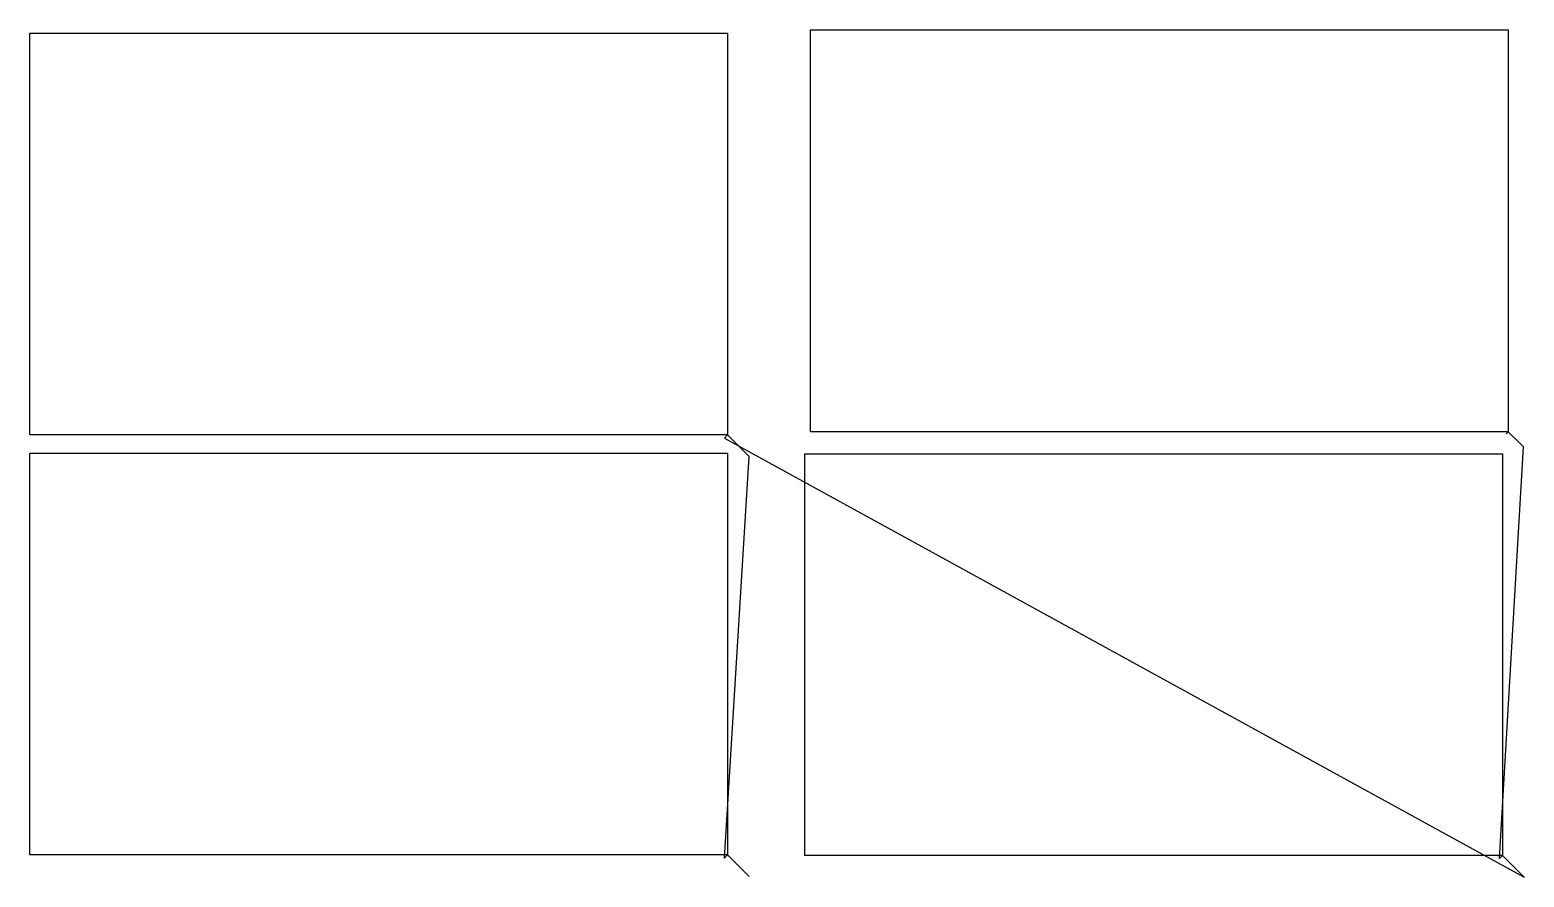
# Model space of a CAD drawing. Header units: metres. Extents: x 508 to 2225, y 1474 to 2448.
import ezdxf

# ---------------------------------------------------------------- set-up
doc = ezdxf.new("R2010")
doc.units = ezdxf.units.M

msp = doc.modelspace()

# ---------------------------------------------------------------- linework, layer by layer
at = {"layer": 'TOOL_0'}
for p, q in [((507.603, 1982.709), (507.603, 2444.709)), ((507.603, 2444.709), (1309.803, 2444.709)), ((1309.803, 2444.709), (1309.803, 1982.709)), ((1404.955, 1986.466), (1404.955, 2448.466)), ((1404.955, 2448.466), (2207.155, 2448.466)), ((2207.155, 2448.466), (2207.155, 1986.466)), ((1309.803, 1982.709), (507.603, 1982.709)), ((1309.803, 1982.709), (1306.267, 1979.173)), ((1306.267, 1979.173), (2225.437, 1474.411)), ((1334.552, 1957.96), (1309.803, 1982.709)), ((2207.155, 1986.466), (1404.955, 1986.466)), ((2207.155, 1986.466), (2204.655, 1983.966)), ((2224.655, 1968.966), (2207.155, 1986.466)), ((507.604, 1499.843), (507.604, 1961.843)), ((507.604, 1961.843), (1309.804, 1961.843)), ((1309.804, 1961.843), (1309.804, 1499.843)), ((1398.488, 1499.159), (1398.488, 1961.159)), ((1398.488, 1961.159), (2200.688, 1961.159)), ((2197.152, 1495.623), (2224.655, 1968.966)), ((2200.688, 1961.159), (2200.688, 1499.159)), ((1306.268, 1496.307), (1334.552, 1957.96)), ((1309.804, 1499.843), (507.604, 1499.843)), ((1309.804, 1499.843), (1306.268, 1496.307)), ((1334.553, 1475.094), (1309.804, 1499.843)), ((2200.688, 1499.159), (1398.488, 1499.159)), ((2200.688, 1499.159), (2197.152, 1495.623)), ((2225.437, 1474.411), (2200.688, 1499.159))]:
    msp.add_line(p, q, dxfattribs=at)

doc.saveas('drawing.dxf')
